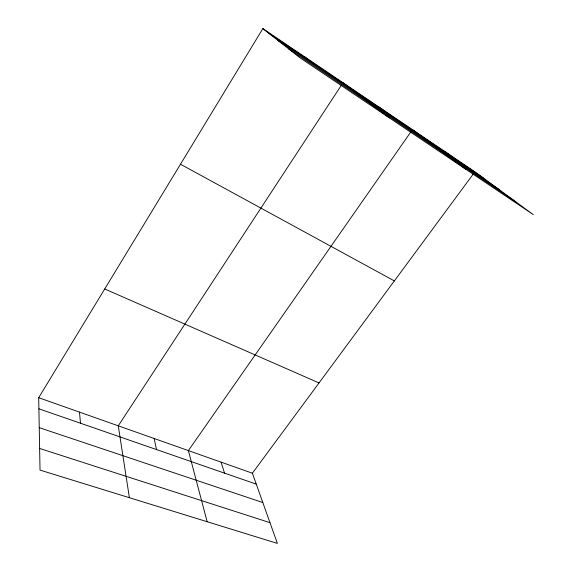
<?xml version="1.0" encoding="UTF-8"?>
<svg xmlns="http://www.w3.org/2000/svg" width="572" height="572" viewBox="0 0 572 572"><rect width="100%" height="100%" fill="white"/><g stroke="black" fill="none" stroke-linecap="round" stroke-linejoin="round"><path stroke-width="0.86" d="M38.689 397.704L252.374 473.208L277.363 543.4L40.026 470.105L38.689 397.704L262.863 28.6L474.917 171.793L533.311 214.643L299.9 57.736L262.863 28.6M341.548 84.971L118.282 425.825L129.386 497.704M410.925 131.81L188.388 450.6L207.143 521.714M252.374 473.208L473.351 173.924M39.625 448.455L269.977 522.665M39.246 427.663L262.82 502.545M38.896 408.808L256.263 484.127M104.726 288.974L319.019 382.94M180.487 164.228L394.351 280.916M268.432 32.976L483.876 178.364M277.978 40.49L499.084 189.525M288.638 48.877L515.851 201.83M444.494 151.251L453.06 157.572M412.455 129.615L465.708 169.198M378.678 106.807L386.293 112.512M343.021 82.725L389.432 117.925M304.132 56.464L310.474 61.354M221.092 462.155L224.517 473.123M154.154 438.502L156.492 449.556M79.494 412.119L80.488 423.216"/></g></svg>
